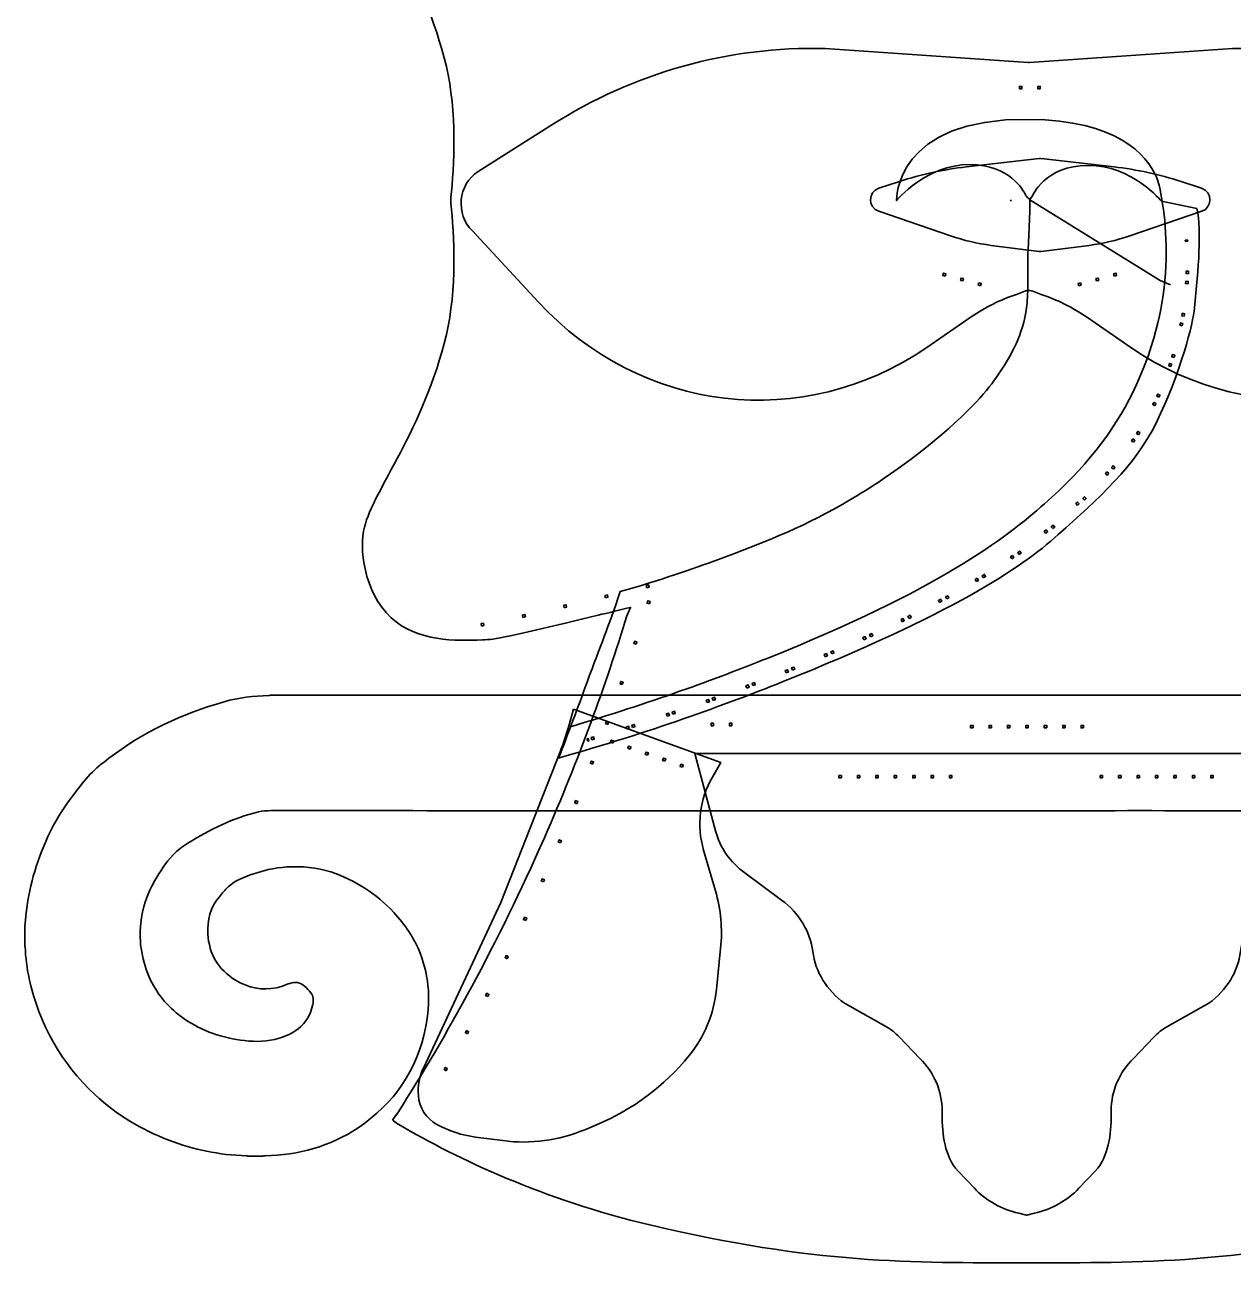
# Model space of a CAD drawing. Header units: millimetres. Extents: x -71 to 1018, y -417 to 55.
# Drawn here: x -70.5 to 195.6, y -417.3 to -144.4 of the extents above; entities that cross this region are included whole.
import ezdxf

# ---------------------------------------------------------------- set-up
doc = ezdxf.new("R2010")
doc.units = ezdxf.units.MM
doc.header["$MEASUREMENT"] = 0
for name, color, linetype, lineweight in [('下擺', 7, 'Continuous', 0), ('前襟', 7, 'Continuous', 0), ('基本型', 7, 'Continuous', 0), ('縫線連接點', 7, 'Continuous', 0), ('腰帶', 7, 'Continuous', 0), ('領片', 7, 'Continuous', 0)]:
    doc.layers.add(name, color=color, linetype=linetype, lineweight=lineweight)

# ---------------------------------------------------------------- blocks, each defined once
blk = doc.blocks.new('Block_2')
at = {"layer": '前襟', "color": 18, "lineweight": 35, "true_color": 0x000000}
blk.add_lwpolyline([(53.44, -302.14), (53.29, -301.63), (53.55, -301.56), (53.69, -302.06)], close=True, dxfattribs=at)
blk = doc.blocks.new('Block_3')
at = {"layer": '前襟', "color": 18, "lineweight": 35, "true_color": 0x000000}
for points in [[(185.62, -201.42), (185.62, -201.42), (185.09, -201.39), (185.09, -201.39), (185.09, -201.39), (185.12, -200.86), (185.12, -200.86), (185.12, -200.86), (185.65, -200.89), (185.65, -200.89), (185.65, -200.89), (185.62, -201.42), (185.62, -201.42)], [(184.34, -210.66), (184.34, -210.66), (183.82, -210.55), (183.82, -210.55), (183.86, -210.37), (183.9, -210.2), (183.93, -210.03), (183.93, -210.03), (184.45, -210.14), (184.45, -210.14), (184.41, -210.31), (184.38, -210.48), (184.34, -210.66)], [(181.85, -219.64), (181.85, -219.64), (181.35, -219.47), (181.35, -219.47), (181.4, -219.3), (181.46, -219.14), (181.51, -218.97), (181.51, -218.97), (182.02, -219.14), (182.02, -219.14), (181.96, -219.31), (181.9, -219.47), (181.85, -219.64)], [(178.31, -228.26), (178.31, -228.26), (177.83, -228.03), (177.83, -228.03), (177.91, -227.87), (177.99, -227.72), (178.06, -227.56), (178.06, -227.56), (178.54, -227.79), (178.54, -227.79), (178.46, -227.95), (178.39, -228.1), (178.31, -228.26)], [(173.62, -236.32), (173.62, -236.32), (173.18, -236.02), (173.18, -236.02), (173.28, -235.87), (173.38, -235.73), (173.48, -235.58), (173.48, -235.58), (173.91, -235.88), (173.91, -235.88), (173.82, -236.03), (173.72, -236.17), (173.62, -236.32)], [(167.8, -243.6), (167.8, -243.6), (167.41, -243.25), (167.41, -243.25), (167.53, -243.12), (167.64, -242.99), (167.76, -242.86), (167.76, -242.86), (168.16, -243.21), (168.16, -243.21), (168.04, -243.34), (167.92, -243.47), (167.8, -243.6)], [(161.25, -250.22), (161.25, -250.22), (160.89, -249.83), (160.89, -249.83), (160.89, -249.83), (161.28, -249.47), (161.28, -249.47), (161.28, -249.47), (161.64, -249.86), (161.64, -249.86), (161.64, -249.86), (161.25, -250.22), (161.25, -250.22)], [(154.27, -256.37), (154.27, -256.37), (153.94, -255.96), (153.94, -255.96), (153.94, -255.96), (154.34, -255.63), (154.34, -255.63), (154.34, -255.63), (154.68, -256.04), (154.68, -256.04), (154.68, -256.04), (154.27, -256.37), (154.27, -256.37)], [(146.83, -261.96), (146.83, -261.96), (146.53, -261.52), (146.53, -261.52), (146.53, -261.52), (146.96, -261.22), (146.96, -261.22), (146.96, -261.22), (147.26, -261.66), (147.26, -261.66), (147.26, -261.66), (146.83, -261.96), (146.83, -261.96)], [(139.01, -267), (139.01, -267), (138.73, -266.54), (138.73, -266.54), (138.73, -266.54), (139.18, -266.27), (139.18, -266.27), (139.18, -266.27), (139.46, -266.72), (139.46, -266.72), (139.46, -266.72), (139.01, -267), (139.01, -267)], [(130.92, -271.59), (130.92, -271.59), (130.67, -271.13), (130.67, -271.13), (130.67, -271.13), (131.13, -270.88), (131.13, -270.88), (131.13, -270.88), (131.39, -271.34), (131.39, -271.34), (131.39, -271.34), (130.92, -271.59), (130.92, -271.59)], [(122.65, -275.84), (122.65, -275.84), (122.42, -275.37), (122.42, -275.37), (122.42, -275.37), (122.89, -275.13), (122.89, -275.13), (122.89, -275.13), (123.12, -275.61), (123.12, -275.61), (123.12, -275.61), (122.65, -275.84), (122.65, -275.84)], [(114.24, -279.81), (114.24, -279.81), (114.02, -279.33), (114.02, -279.33), (114.02, -279.33), (114.5, -279.11), (114.5, -279.11), (114.5, -279.11), (114.72, -279.59), (114.72, -279.59), (114.72, -279.59), (114.24, -279.81), (114.24, -279.81)], [(105.73, -283.54), (105.73, -283.54), (105.52, -283.06), (105.52, -283.06), (105.52, -283.06), (106.01, -282.85), (106.01, -282.85), (106.01, -282.85), (106.21, -283.34), (106.21, -283.34), (106.21, -283.34), (105.73, -283.54), (105.73, -283.54)], [(97.13, -287.09), (97.13, -287.09), (96.94, -286.59), (96.94, -286.59), (96.94, -286.59), (97.43, -286.4), (97.43, -286.4), (97.43, -286.4), (97.62, -286.89), (97.62, -286.89), (97.62, -286.89), (97.13, -287.09), (97.13, -287.09)], [(88.46, -290.44), (88.46, -290.44), (88.28, -289.95), (88.28, -289.95), (88.28, -289.95), (88.77, -289.76), (88.77, -289.76), (88.77, -289.76), (88.96, -290.26), (88.96, -290.26), (88.96, -290.26), (88.46, -290.44), (88.46, -290.44)], [(79.73, -293.62), (79.73, -293.62), (79.55, -293.13), (79.55, -293.13), (79.55, -293.13), (80.05, -292.95), (80.05, -292.95), (80.05, -292.95), (80.22, -293.45), (80.22, -293.45), (80.22, -293.45), (79.73, -293.62), (79.73, -293.62)], [(70.93, -296.64), (70.93, -296.64), (70.76, -296.14), (70.76, -296.14), (70.76, -296.14), (71.26, -295.97), (71.26, -295.97), (71.26, -295.97), (71.43, -296.48), (71.43, -296.48), (71.43, -296.48), (70.93, -296.64), (70.93, -296.64)], [(62.09, -299.5), (62.09, -299.5), (61.93, -299), (61.93, -299), (61.93, -299), (62.43, -298.84), (62.43, -298.84), (62.43, -298.84), (62.59, -299.35), (62.59, -299.35), (62.59, -299.35), (62.09, -299.5), (62.09, -299.5)]]:
    blk.add_open_spline(points, degree=3, knots=[0, 0, 0, 0, 1, 1, 1, 2, 2, 2, 3, 3, 3, 4, 4, 4, 4], dxfattribs=at)
blk = doc.blocks.new('Block_4')
at = {"layer": '前襟', "color": 18, "lineweight": 35, "true_color": 0x000000}
blk.add_lwpolyline([(185.02, -192.1), (185, -191.84), (185.52, -191.8), (185.54, -192.06)], close=True, dxfattribs=at)
blk = doc.blocks.new('Block_1')
at = {"layer": '前襟'}
for name in ['Block_4', 'Block_3', 'Block_2']:
    blk.add_blockref(name, (0, 0), dxfattribs=at)
blk = doc.blocks.new('Block_0')
at = {"layer": '前襟', "color": 18, "lineweight": 35, "true_color": 0x000000}
for points, knots in [([(187.58, -184.86), (187.58, -184.86), (179.77, -183.26), (179.77, -183.26), (179.77, -183.26), (173.31, -175.31), (163.61, -175.35), (154.03, -175.39), (151.37, -182.08), (151.37, -182.08), (151.37, -182.08), (150.77, -182.87), (150.77, -182.87), (150.94, -185.24), (150.37, -192.74), (150.37, -194.85), (150.36, -202.31), (150.38, -205.07), (149.91, -207.72), (148.84, -213.75), (146.12, -217.94), (143.88, -221.33), (142.46, -223.48), (139.05, -228.29), (129.69, -236.02), (120.57, -243.54), (112.61, -248.22), (109.59, -249.94), (99.68, -255.59), (91.75, -258.55), (82.26, -262.1), (76.57, -264.22), (69.26, -266.74), (60.58, -269.21), (57.83, -277.46), (56.41, -280.63), (53.3, -289.16), (51.24, -294.82), (49.15, -300.39), (47.04, -305.85), (67.13, -300.17), (83.69, -294.12), (96.09, -289.17), (133.79, -274.08), (148.55, -264.23), (157.05, -256.65), (165.86, -248.78), (174.06, -241.34), (178.58, -232.08), (184.05, -220.84), (186.73, -210.12), (187.05, -206.74), (187.88, -197.95), (188.64, -189.82), (187.58, -184.86)], [0, 0, 0, 0, 1, 1, 1, 2, 2, 2, 3, 3, 3, 4, 4, 4, 5, 5, 5, 6, 6, 6, 7, 7, 7, 8, 8, 8, 9, 9, 9, 10, 10, 10, 11, 11, 11, 12, 12, 12, 13, 13, 13, 14, 14, 14, 15, 15, 15, 16, 16, 16, 17, 17, 17, 18, 18, 18, 18]), ([(185.71, -199.2), (185.71, -199.2), (185.18, -199.18), (185.18, -199.18), (185.18, -199.18), (185.19, -198.65), (185.19, -198.65), (185.19, -198.65), (185.72, -198.67), (185.72, -198.67), (185.72, -198.67), (185.71, -199.2), (185.71, -199.2)], [0, 0, 0, 0, 1, 1, 1, 2, 2, 2, 3, 3, 3, 4, 4, 4, 4]), ([(184.76, -208.53), (184.76, -208.53), (184.24, -208.44), (184.24, -208.44), (184.27, -208.26), (184.3, -208.09), (184.33, -207.92), (184.33, -207.92), (184.85, -208), (184.85, -208), (184.82, -208.18), (184.79, -208.35), (184.76, -208.53)], [0, 0, 0, 0, 1, 1, 1, 2, 2, 2, 3, 3, 3, 4, 4, 4, 4]), ([(182.55, -217.64), (182.55, -217.64), (182.04, -217.49), (182.04, -217.49), (182.04, -217.49), (182.2, -216.98), (182.2, -216.98), (182.2, -216.98), (182.71, -217.14), (182.71, -217.14), (182.71, -217.14), (182.55, -217.64), (182.55, -217.64)], [0, 0, 0, 0, 1, 1, 1, 2, 2, 2, 3, 3, 3, 4, 4, 4, 4]), ([(179.2, -226.4), (179.2, -226.4), (178.72, -226.18), (178.72, -226.18), (178.79, -226.02), (178.86, -225.86), (178.93, -225.7), (178.93, -225.7), (179.42, -225.92), (179.42, -225.92), (179.35, -226.08), (179.27, -226.24), (179.2, -226.4)], [0, 0, 0, 0, 1, 1, 1, 2, 2, 2, 3, 3, 3, 4, 4, 4, 4]), ([(174.74, -234.65), (174.74, -234.65), (174.29, -234.36), (174.29, -234.36), (174.38, -234.21), (174.48, -234.07), (174.57, -233.92), (174.57, -233.92), (175.02, -234.2), (175.02, -234.2), (174.92, -234.35), (174.83, -234.5), (174.74, -234.65)], [0, 0, 0, 0, 1, 1, 1, 2, 2, 2, 3, 3, 3, 4, 4, 4, 4]), ([(169.2, -242.21), (169.2, -242.21), (168.79, -241.87), (168.79, -241.87), (168.9, -241.73), (169.01, -241.6), (169.13, -241.46), (169.13, -241.46), (169.53, -241.8), (169.53, -241.8), (169.42, -241.94), (169.31, -242.07), (169.2, -242.21)], [0, 0, 0, 0, 1, 1, 1, 2, 2, 2, 3, 3, 3, 4, 4, 4, 4]), ([(162.81, -249.06), (162.81, -249.06), (162.44, -248.68), (162.44, -248.68), (162.44, -248.68), (162.82, -248.32), (162.82, -248.32), (162.82, -248.32), (163.19, -248.69), (163.19, -248.69), (163.19, -248.69), (162.81, -249.06), (162.81, -249.06)], [0, 0, 0, 0, 1, 1, 1, 2, 2, 2, 3, 3, 3, 4, 4, 4, 4]), ([(155.85, -255.33), (155.85, -255.33), (155.51, -254.93), (155.51, -254.93), (155.51, -254.93), (155.92, -254.59), (155.92, -254.59), (155.92, -254.59), (156.26, -254.99), (156.26, -254.99), (156.26, -254.99), (155.85, -255.33), (155.85, -255.33)], [0, 0, 0, 0, 1, 1, 1, 2, 2, 2, 3, 3, 3, 4, 4, 4, 4]), ([(148.42, -261.03), (148.42, -261.03), (148.12, -260.59), (148.12, -260.59), (148.12, -260.59), (148.55, -260.29), (148.55, -260.29), (148.55, -260.29), (148.85, -260.72), (148.85, -260.72), (148.85, -260.72), (148.42, -261.03), (148.42, -261.03)], [0, 0, 0, 0, 1, 1, 1, 2, 2, 2, 3, 3, 3, 4, 4, 4, 4]), ([(140.59, -266.16), (140.59, -266.16), (140.31, -265.7), (140.31, -265.7), (140.31, -265.7), (140.76, -265.43), (140.76, -265.43), (140.76, -265.43), (141.04, -265.88), (141.04, -265.88), (141.04, -265.88), (140.59, -266.16), (140.59, -266.16)], [0, 0, 0, 0, 1, 1, 1, 2, 2, 2, 3, 3, 3, 4, 4, 4, 4]), ([(132.48, -270.82), (132.48, -270.82), (132.23, -270.36), (132.23, -270.36), (132.23, -270.36), (132.69, -270.11), (132.69, -270.11), (132.69, -270.11), (132.95, -270.57), (132.95, -270.57), (132.95, -270.57), (132.48, -270.82), (132.48, -270.82)], [0, 0, 0, 0, 1, 1, 1, 2, 2, 2, 3, 3, 3, 4, 4, 4, 4]), ([(124.18, -275.13), (124.18, -275.13), (123.94, -274.66), (123.94, -274.66), (123.94, -274.66), (124.41, -274.42), (124.41, -274.42), (124.41, -274.42), (124.65, -274.89), (124.65, -274.89), (124.65, -274.89), (124.18, -275.13), (124.18, -275.13)], [0, 0, 0, 0, 1, 1, 1, 2, 2, 2, 3, 3, 3, 4, 4, 4, 4]), ([(115.73, -279.15), (115.73, -279.15), (115.51, -278.66), (115.51, -278.66), (115.51, -278.66), (115.99, -278.44), (115.99, -278.44), (115.99, -278.44), (116.21, -278.92), (116.21, -278.92), (116.21, -278.92), (115.73, -279.15), (115.73, -279.15)], [0, 0, 0, 0, 1, 1, 1, 2, 2, 2, 3, 3, 3, 4, 4, 4, 4]), ([(107.17, -282.92), (107.17, -282.92), (106.97, -282.44), (106.97, -282.44), (106.97, -282.44), (107.45, -282.23), (107.45, -282.23), (107.45, -282.23), (107.66, -282.71), (107.66, -282.71), (107.66, -282.71), (107.17, -282.92), (107.17, -282.92)], [0, 0, 0, 0, 1, 1, 1, 2, 2, 2, 3, 3, 3, 4, 4, 4, 4]), ([(98.53, -286.5), (98.53, -286.5), (98.34, -286.01), (98.34, -286.01), (98.34, -286.01), (98.83, -285.81), (98.83, -285.81), (98.83, -285.81), (99.02, -286.3), (99.02, -286.3), (99.02, -286.3), (98.53, -286.5), (98.53, -286.5)], [0, 0, 0, 0, 1, 1, 1, 2, 2, 2, 3, 3, 3, 4, 4, 4, 4]), ([(89.82, -289.91), (89.82, -289.91), (89.63, -289.41), (89.63, -289.41), (89.63, -289.41), (90.13, -289.23), (90.13, -289.23), (90.13, -289.23), (90.32, -289.72), (90.32, -289.72), (90.32, -289.72), (89.82, -289.91), (89.82, -289.91)], [0, 0, 0, 0, 1, 1, 1, 2, 2, 2, 3, 3, 3, 4, 4, 4, 4]), ([(81.05, -293.15), (81.05, -293.15), (80.87, -292.65), (80.87, -292.65), (80.87, -292.65), (81.37, -292.47), (81.37, -292.47), (81.37, -292.47), (81.55, -292.97), (81.55, -292.97), (81.55, -292.97), (81.05, -293.15), (81.05, -293.15)], [0, 0, 0, 0, 1, 1, 1, 2, 2, 2, 3, 3, 3, 4, 4, 4, 4]), ([(72.21, -296.22), (72.21, -296.22), (72.04, -295.72), (72.04, -295.72), (72.04, -295.72), (72.55, -295.55), (72.55, -295.55), (72.55, -295.55), (72.71, -296.05), (72.71, -296.05), (72.71, -296.05), (72.21, -296.22), (72.21, -296.22)], [0, 0, 0, 0, 1, 1, 1, 2, 2, 2, 3, 3, 3, 4, 4, 4, 4]), ([(63.32, -299.13), (63.32, -299.13), (63.16, -298.62), (63.16, -298.62), (63.16, -298.62), (63.67, -298.46), (63.67, -298.46), (63.67, -298.46), (63.83, -298.97), (63.83, -298.97), (63.83, -298.97), (63.32, -299.13), (63.32, -299.13)], [0, 0, 0, 0, 1, 1, 1, 2, 2, 2, 3, 3, 3, 4, 4, 4, 4]), ([(54.38, -301.87), (54.38, -301.87), (54.23, -301.36), (54.23, -301.36), (54.23, -301.36), (54.74, -301.21), (54.74, -301.21), (54.74, -301.21), (54.89, -301.72), (54.89, -301.72), (54.89, -301.72), (54.38, -301.87), (54.38, -301.87)], [0, 0, 0, 0, 1, 1, 1, 2, 2, 2, 3, 3, 3, 4, 4, 4, 4])]:
    blk.add_open_spline(points, degree=3, knots=knots, dxfattribs=at)
at = {"layer": '前襟'}
blk.add_blockref('Block_1', (0, 0), dxfattribs=at)
blk = doc.blocks.new('Block_5')
at = {"layer": '下擺', "color": 18, "lineweight": 35, "true_color": 0x000000}
for points, knots in [([(50.29, -295.1), (50.29, -295.1), (82.74, -306.83), (82.74, -306.83), (82.74, -306.83), (80.88, -310.04), (80.88, -310.04), (78.07, -314.9), (77.37, -320.71), (78.95, -326.11), (78.95, -326.11), (81.56, -335.06), (81.56, -335.06), (82.76, -339.19), (83.15, -343.51), (82.71, -347.79), (82.71, -347.79), (81.78, -356.84), (81.78, -356.84), (81.23, -362.17), (79.13, -367.22), (75.75, -371.38), (75.75, -371.38), (75.75, -371.38), (75.75, -371.38), (70.32, -378.06), (63.32, -383.3), (55.37, -386.62), (55.37, -386.62), (52.79, -387.69), (52.79, -387.69), (47.1, -390.07), (40.88, -390.9), (34.77, -390.1), (34.77, -390.1), (28.76, -389.31), (28.76, -389.31), (25.78, -388.92), (22.89, -387.98), (20.25, -386.53), (20.25, -386.53), (20.25, -386.53), (20.25, -386.53), (17.89, -385.24), (16.35, -382.85), (16.15, -380.17), (16.15, -380.17), (16.15, -380.17), (16.15, -380.17), (15.99, -378.08), (16.38, -375.99), (17.26, -374.1), (17.26, -374.1), (34.3, -337.63), (34.3, -337.63), (34.3, -337.63), (47.36, -304.47), (47.36, -304.47), (48.06, -302.68), (48.67, -300.87), (49.19, -299.03), (49.19, -299.03), (50.29, -295.1), (50.29, -295.1)], [0, 0, 0, 0, 1, 1, 1, 2, 2, 2, 3, 3, 3, 4, 4, 4, 5, 5, 5, 6, 6, 6, 7, 7, 7, 8, 8, 8, 9, 9, 9, 10, 10, 10, 11, 11, 11, 12, 12, 12, 13, 13, 13, 14, 14, 14, 15, 15, 15, 16, 16, 16, 17, 17, 17, 18, 18, 18, 19, 19, 19, 20, 20, 20, 21, 21, 21, 21]), ([(249.86, -295.1), (249.86, -295.1), (217.42, -306.83), (217.42, -306.83), (217.42, -306.83), (219.27, -310.04), (219.27, -310.04), (222.08, -314.9), (222.78, -320.71), (221.21, -326.11), (221.21, -326.11), (218.6, -335.06), (218.6, -335.06), (217.39, -339.19), (217, -343.51), (217.44, -347.79), (217.44, -347.79), (218.38, -356.84), (218.38, -356.84), (218.93, -362.17), (221.02, -367.22), (224.4, -371.38), (224.4, -371.38), (224.4, -371.38), (224.4, -371.38), (229.83, -378.06), (236.84, -383.3), (244.79, -386.62), (244.79, -386.62), (247.36, -387.69), (247.36, -387.69), (253.05, -390.07), (259.27, -390.9), (265.39, -390.1), (265.39, -390.1), (271.39, -389.31), (271.39, -389.31), (274.38, -388.92), (277.27, -387.98), (279.91, -386.53), (279.91, -386.53), (279.91, -386.53), (279.91, -386.53), (282.27, -385.24), (283.81, -382.85), (284.01, -380.17), (284.01, -380.17), (284.01, -380.17), (284.01, -380.17), (284.16, -378.08), (283.78, -375.99), (282.89, -374.1), (282.89, -374.1), (265.85, -337.63), (265.85, -337.63), (265.85, -337.63), (252.79, -304.47), (252.79, -304.47), (252.09, -302.68), (251.48, -300.87), (250.96, -299.03), (250.96, -299.03), (249.86, -295.1), (249.86, -295.1)], [0, 0, 0, 0, 1, 1, 1, 2, 2, 2, 3, 3, 3, 4, 4, 4, 5, 5, 5, 6, 6, 6, 7, 7, 7, 8, 8, 8, 9, 9, 9, 10, 10, 10, 11, 11, 11, 12, 12, 12, 13, 13, 13, 14, 14, 14, 15, 15, 15, 16, 16, 16, 17, 17, 17, 18, 18, 18, 19, 19, 19, 20, 20, 20, 21, 21, 21, 21]), ([(150.13, -406.49), (150.13, -406.49), (151.79, -406.1), (151.79, -406.1), (155.61, -405.21), (159.03, -403.29), (161.59, -400.59), (161.59, -400.59), (165.19, -396.79), (165.19, -396.79), (168.14, -393.68), (168.69, -388.53), (168.69, -384.44), (168.69, -384.44), (168.69, -383.47), (168.69, -383.47), (168.69, -379.23), (170.43, -375.14), (173.59, -371.98), (173.59, -371.98), (178.09, -367.29), (178.09, -367.29), (178.53, -366.84), (179, -366.42), (179.49, -366.02), (179.95, -365.65), (180.44, -365.32), (180.96, -365.03), (180.96, -365.03), (190.2, -359.85), (190.2, -359.85), (194.09, -357.01), (196.59, -352.92), (197.16, -348.45), (197.16, -348.45), (197.16, -348.45), (197.16, -348.45), (197.73, -344.01), (200.2, -339.95), (204.04, -337.12), (204.04, -337.12), (212.11, -331.16), (212.11, -331.16), (215.34, -328.78), (217.61, -325.52), (218.59, -321.87), (218.59, -321.87), (223.14, -304.83), (223.14, -304.83), (223.14, -304.83), (150.13, -304.83), (150.13, -304.83), (150.13, -304.83), (150.03, -304.83), (150.03, -304.83), (150.03, -304.83), (77.02, -304.83), (77.02, -304.83), (77.02, -304.83), (81.57, -321.87), (81.57, -321.87), (82.54, -325.52), (84.81, -328.78), (88.04, -331.16), (88.04, -331.16), (96.11, -337.12), (96.11, -337.12), (99.96, -339.95), (102.42, -344.01), (102.99, -348.45), (102.99, -348.45), (102.99, -348.45), (102.99, -348.45), (103.56, -352.92), (106.06, -357.01), (109.96, -359.85), (109.96, -359.85), (119.19, -365.03), (119.19, -365.03), (119.71, -365.32), (120.21, -365.65), (120.66, -366.02), (121.16, -366.42), (121.62, -366.84), (122.07, -367.29), (122.07, -367.29), (126.56, -371.98), (126.56, -371.98), (129.72, -375.14), (131.47, -379.23), (131.47, -383.47), (131.47, -383.47), (131.47, -384.44), (131.47, -384.44), (131.47, -388.53), (132.02, -393.68), (134.97, -396.79), (134.97, -396.79), (138.57, -400.59), (138.57, -400.59), (141.13, -403.29), (144.55, -405.21), (148.37, -406.1), (148.37, -406.1), (150.03, -406.49), (150.03, -406.49), (150.03, -406.49), (150.13, -406.49), (150.13, -406.49)], [0, 0, 0, 0, 1, 1, 1, 2, 2, 2, 3, 3, 3, 4, 4, 4, 5, 5, 5, 6, 6, 6, 7, 7, 7, 8, 8, 8, 9, 9, 9, 10, 10, 10, 11, 11, 11, 12, 12, 12, 13, 13, 13, 14, 14, 14, 15, 15, 15, 16, 16, 16, 17, 17, 17, 18, 18, 18, 19, 19, 19, 20, 20, 20, 21, 21, 21, 22, 22, 22, 23, 23, 23, 24, 24, 24, 25, 25, 25, 26, 26, 26, 27, 27, 27, 28, 28, 28, 29, 29, 29, 30, 30, 30, 31, 31, 31, 32, 32, 32, 33, 33, 33, 34, 34, 34, 35, 35, 35, 36, 36, 36, 36])]:
    blk.add_open_spline(points, degree=3, knots=knots, dxfattribs=at)

msp = doc.modelspace()

# ---------------------------------------------------------------- linework, layer by layer
at = {"layer": '基本型', "color": 18, "lineweight": 35, "true_color": 0x000000}
for points in [[(146.72, -183.09), (146.72, -183.09), (146.6, -183.09), (146.48, -183.09), (146.48, -183.09)], [(146.72, -183.09), (146.72, -183.09), (146.6, -183.09), (146.48, -183.09), (146.48, -183.09)], [(180.41, -200.73)]]:
    msp.add_lwpolyline(points, dxfattribs=at)
for points, knots in [([(276.86, -183.75), (276.05, -190.31), (275.52, -202.89), (277.84, -212.6), (282.84, -233.6), (293.82, -246.77), (295.9, -255.03), (297.02, -259.49), (296.15, -269.19), (289.97, -274.94), (284.19, -280.31), (275.73, -280.03), (269.91, -279.84), (266.94, -279.74), (265.06, -279.36), (244.41, -274.4), (242.3, -273.89), (239.36, -273.18), (237.29, -272.68), (237.29, -272.68), (238.07, -274.53), (238.07, -274.53), (242.71, -289.6), (248.64, -306.06), (256.27, -323.43), (266.55, -346.84), (277.78, -367.03), (288.52, -383.97), (288.52, -383.97), (289.68, -385.51), (289.68, -385.51), (289.68, -385.51), (289.47, -385.71), (289.47, -385.71), (289.12, -386.04), (288.74, -386.32), (288.32, -386.57), (275.11, -394.24), (256.5, -403.09), (233.04, -408.65), (196.61, -417.3), (175.57, -416.98), (150.18, -416.98), (150.18, -416.98), (149.98, -416.98), (149.98, -416.98), (124.59, -416.98), (103.55, -417.3), (67.11, -408.65), (43.65, -403.09), (25.04, -394.24), (11.83, -386.57), (11.42, -386.32), (11.03, -386.04), (10.69, -385.71), (10.69, -385.71), (10.48, -385.51), (10.48, -385.51), (10.48, -385.51), (11.63, -383.97), (11.63, -383.97), (22.37, -367.03), (33.6, -346.84), (43.89, -323.43), (51.51, -306.06), (57.44, -289.6), (62.08, -274.53), (62.08, -274.53), (62.87, -272.68), (62.87, -272.68), (60.79, -273.18), (57.85, -273.89), (55.74, -274.4), (35.09, -279.36), (33.22, -279.74), (30.24, -279.84), (24.42, -280.03), (15.97, -280.31), (10.18, -274.94), (4, -269.19), (3.13, -259.49), (4.26, -255.03), (6.33, -246.77), (17.32, -233.6), (22.32, -212.6), (24.63, -202.89), (24.1, -190.31), (23.3, -183.75), (23.3, -183.75), (23.3, -182.43), (23.3, -182.43), (24.1, -175.87), (24.63, -163.3), (22.32, -153.59), (17.32, -132.58), (6.33, -119.41), (4.26, -111.16), (3.13, -106.69), (4, -96.99), (10.18, -91.25), (15.97, -85.88), (24.42, -86.16), (30.24, -86.35), (33.22, -86.45), (35.09, -86.82), (55.74, -91.79), (57.85, -92.29), (60.79, -93), (62.87, -93.5), (62.87, -93.5), (62.08, -91.65), (62.08, -91.65), (57.44, -76.58), (51.51, -60.12), (43.89, -42.76), (33.6, -19.34), (22.37, 0.85), (11.63, 17.79), (11.63, 17.79), (10.48, 19.33), (10.48, 19.33), (10.48, 19.33), (10.69, 19.52), (10.69, 19.52), (11.03, 19.85), (11.42, 20.14), (11.83, 20.38), (25.04, 28.05), (43.65, 36.9), (67.11, 42.47), (103.55, 51.12), (124.59, 50.8), (149.98, 50.8), (149.98, 50.8), (150.18, 50.8), (150.18, 50.8), (175.57, 50.8), (196.61, 51.12), (233.04, 42.47), (256.5, 36.9), (275.11, 28.05), (288.32, 20.38), (288.74, 20.14), (289.12, 19.85), (289.47, 19.52), (289.47, 19.52), (289.68, 19.33), (289.68, 19.33), (289.68, 19.33), (288.52, 17.79), (288.52, 17.79), (277.78, 0.85), (266.55, -19.34), (256.27, -42.76), (248.64, -60.12), (242.71, -76.58), (238.07, -91.65), (238.07, -91.65), (237.29, -93.5), (237.29, -93.5), (239.36, -93), (242.3, -92.29), (244.41, -91.79), (265.06, -86.82), (266.94, -86.45), (269.91, -86.35), (275.73, -86.16), (284.19, -85.88), (289.97, -91.25), (296.15, -96.99), (297.02, -106.69), (295.9, -111.16), (293.82, -119.41), (282.84, -132.58), (277.84, -153.59), (275.52, -163.3), (276.05, -175.87), (276.86, -182.43), (276.86, -182.43), (276.86, -183.75), (276.86, -183.75)], [0, 0, 0, 0, 1, 1, 1, 2, 2, 2, 3, 3, 3, 4, 4, 4, 5, 5, 5, 6, 6, 6, 7, 7, 7, 8, 8, 8, 9, 9, 9, 10, 10, 10, 11, 11, 11, 12, 12, 12, 13, 13, 13, 14, 14, 14, 15, 15, 15, 16, 16, 16, 17, 17, 17, 18, 18, 18, 19, 19, 19, 20, 20, 20, 21, 21, 21, 22, 22, 22, 23, 23, 23, 24, 24, 24, 25, 25, 25, 26, 26, 26, 27, 27, 27, 28, 28, 28, 29, 29, 29, 30, 30, 30, 31, 31, 31, 32, 32, 32, 33, 33, 33, 34, 34, 34, 35, 35, 35, 36, 36, 36, 37, 37, 37, 38, 38, 38, 39, 39, 39, 40, 40, 40, 41, 41, 41, 42, 42, 42, 43, 43, 43, 44, 44, 44, 45, 45, 45, 46, 46, 46, 47, 47, 47, 48, 48, 48, 49, 49, 49, 50, 50, 50, 51, 51, 51, 52, 52, 52, 53, 53, 53, 54, 54, 54, 55, 55, 55, 56, 56, 56, 57, 57, 57, 58, 58, 58, 59, 59, 59, 60, 60, 60, 60]), ([(49.65, -298.94), (67.16, -293.75), (81.76, -288.39), (92.94, -283.91), (130.65, -268.81), (145.52, -257.43), (154.02, -249.84), (162.84, -241.98), (169.02, -234.45), (173.53, -225.19), (179.01, -213.96), (180.18, -204.17), (180.5, -200.78), (181.33, -192), (180.32, -184.68), (179.25, -179.72), (179.25, -179.72), (178.73, -178.07), (178.73, -178.07), (176.49, -172.86), (169.92, -165.45), (150.66, -165.21), (120.9, -164.84), (121.44, -183.09), (121.44, -183.09), (121.44, -183.09), (127.91, -175.14), (137.6, -175.18), (146.43, -175.22), (149.37, -180.89), (149.79, -181.79), (149.83, -181.88), (149.88, -181.96), (149.94, -182.03), (149.94, -182.03), (149.94, -182.03), (149.94, -182.03), (150.34, -182.55), (150.83, -182.98), (151.38, -183.32), (151.38, -183.32), (179.49, -200.67), (179.49, -200.67), (179.49, -200.67), (181.73, -201.65), (181.73, -201.65)], [0, 0, 0, 0, 1, 1, 1, 2, 2, 2, 3, 3, 3, 4, 4, 4, 5, 5, 5, 6, 6, 6, 7, 7, 7, 8, 8, 8, 9, 9, 9, 10, 10, 10, 11, 11, 11, 12, 12, 12, 13, 13, 13, 14, 14, 14, 15, 15, 15, 15])]:
    msp.add_open_spline(points, degree=3, knots=knots, dxfattribs=at)
at = {"layer": '縫線連接點', "color": 18, "lineweight": 35, "true_color": 0x000000}
for points in [[(149.03, -158.49), (149.03, -158.49), (148.5, -158.49), (148.5, -158.49), (148.5, -158.49), (148.5, -157.96), (148.5, -157.96), (148.5, -157.96), (149.03, -157.96), (149.03, -157.96), (149.03, -157.96), (149.03, -158.49), (149.03, -158.49)], [(153.09, -158.49), (153.09, -158.49), (152.56, -158.49), (152.56, -158.49), (152.56, -158.49), (152.56, -157.96), (152.56, -157.96), (152.56, -157.96), (153.09, -157.96), (153.09, -157.96), (153.09, -157.96), (153.09, -158.49), (153.09, -158.49)], [(132.12, -199.71), (132.12, -199.71), (131.61, -199.57), (131.61, -199.57), (131.61, -199.57), (131.76, -199.06), (131.76, -199.06), (131.76, -199.06), (132.27, -199.2), (132.27, -199.2), (132.27, -199.2), (132.12, -199.71), (132.12, -199.71)], [(169.37, -199.71), (169.37, -199.71), (169.23, -199.2), (169.23, -199.2), (169.23, -199.2), (169.74, -199.06), (169.74, -199.06), (169.74, -199.06), (169.88, -199.57), (169.88, -199.57), (169.88, -199.57), (169.37, -199.71), (169.37, -199.71)], [(136.03, -200.8), (136.03, -200.8), (135.52, -200.66), (135.52, -200.66), (135.52, -200.66), (135.66, -200.15), (135.66, -200.15), (135.66, -200.15), (136.17, -200.29), (136.17, -200.29), (136.17, -200.29), (136.03, -200.8), (136.03, -200.8)], [(139.94, -201.89), (139.94, -201.89), (139.43, -201.75), (139.43, -201.75), (139.43, -201.75), (139.57, -201.24), (139.57, -201.24), (139.57, -201.24), (140.08, -201.38), (140.08, -201.38), (140.08, -201.38), (139.94, -201.89), (139.94, -201.89)], [(161.55, -201.89), (161.55, -201.89), (161.41, -201.38), (161.41, -201.38), (161.41, -201.38), (161.92, -201.24), (161.92, -201.24), (161.92, -201.24), (162.06, -201.75), (162.06, -201.75), (162.06, -201.75), (161.55, -201.89), (161.55, -201.89)], [(165.46, -200.8), (165.46, -200.8), (165.32, -200.29), (165.32, -200.29), (165.32, -200.29), (165.83, -200.15), (165.83, -200.15), (165.83, -200.15), (165.97, -200.66), (165.97, -200.66), (165.97, -200.66), (165.46, -200.8), (165.46, -200.8)], [(57.37, -270.56), (57.37, -270.56), (57.24, -270.04), (57.24, -270.04), (57.24, -270.04), (57.76, -269.92), (57.76, -269.92), (57.76, -269.92), (57.88, -270.43), (57.88, -270.43), (57.88, -270.43), (57.37, -270.56), (57.37, -270.56)], [(66.46, -268.37), (66.46, -268.37), (66.34, -267.85), (66.34, -267.85), (66.34, -267.85), (66.85, -267.73), (66.85, -267.73), (66.85, -267.73), (66.98, -268.25), (66.98, -268.25), (66.98, -268.25), (66.46, -268.37), (66.46, -268.37)], [(48.28, -272.74), (48.28, -272.74), (48.16, -272.22), (48.16, -272.22), (48.16, -272.22), (48.67, -272.1), (48.67, -272.1), (48.67, -272.1), (48.8, -272.61), (48.8, -272.61), (48.8, -272.61), (48.28, -272.74), (48.28, -272.74)], [(67.01, -271.87), (67.01, -271.87), (66.5, -271.72), (66.5, -271.72), (66.5, -271.72), (66.66, -271.21), (66.66, -271.21), (66.66, -271.21), (67.17, -271.36), (67.17, -271.36), (67.17, -271.36), (67.01, -271.87), (67.01, -271.87)], [(39.19, -274.87), (39.19, -274.87), (39.07, -274.36), (39.07, -274.36), (39.07, -274.36), (39.59, -274.24), (39.59, -274.24), (39.59, -274.24), (39.71, -274.75), (39.71, -274.75), (39.71, -274.75), (39.19, -274.87), (39.19, -274.87)], [(30.04, -276.78), (30.04, -276.78), (29.96, -276.25), (29.96, -276.25), (30.12, -276.23), (30.29, -276.2), (30.47, -276.17), (30.47, -276.17), (30.56, -276.69), (30.56, -276.69), (30.38, -276.72), (30.21, -276.75), (30.04, -276.78)], [(64.12, -280.79), (64.12, -280.79), (63.61, -280.63), (63.61, -280.63), (63.61, -280.63), (63.78, -280.13), (63.78, -280.13), (63.78, -280.13), (64.28, -280.3), (64.28, -280.3), (64.28, -280.3), (64.12, -280.79), (64.12, -280.79)], [(61.06, -289.65), (61.06, -289.65), (60.56, -289.48), (60.56, -289.48), (60.56, -289.48), (60.73, -288.98), (60.73, -288.98), (60.73, -288.98), (61.23, -289.15), (61.23, -289.15), (61.23, -289.15), (61.06, -289.65), (61.06, -289.65)], [(57.86, -298.45), (57.86, -298.45), (57.36, -298.27), (57.36, -298.27), (57.36, -298.27), (57.55, -297.77), (57.55, -297.77), (57.55, -297.77), (58.04, -297.96), (58.04, -297.96), (58.04, -297.96), (57.86, -298.45), (57.86, -298.45)], [(81.12, -298.72), (81.12, -298.72), (80.59, -298.72), (80.59, -298.72), (80.59, -298.72), (80.59, -298.19), (80.59, -298.19), (80.59, -298.19), (81.12, -298.19), (81.12, -298.19), (81.12, -298.19), (81.12, -298.72), (81.12, -298.72)], [(85.18, -298.72), (85.18, -298.72), (84.65, -298.72), (84.65, -298.72), (84.65, -298.72), (84.65, -298.19), (84.65, -298.19), (84.65, -298.19), (85.18, -298.19), (85.18, -298.19), (85.18, -298.19), (85.18, -298.72), (85.18, -298.72)], [(138.27, -299.2), (138.27, -299.2), (137.74, -299.2), (137.74, -299.2), (137.74, -299.2), (137.74, -298.68), (137.74, -298.68), (137.74, -298.68), (138.27, -298.68), (138.27, -298.68), (138.27, -298.68), (138.27, -299.2), (138.27, -299.2)], [(142.33, -299.2), (142.33, -299.2), (141.8, -299.2), (141.8, -299.2), (141.8, -299.2), (141.8, -298.68), (141.8, -298.68), (141.8, -298.68), (142.33, -298.68), (142.33, -298.68), (142.33, -298.68), (142.33, -299.2), (142.33, -299.2)], [(146.38, -299.2), (146.38, -299.2), (145.85, -299.2), (145.85, -299.2), (145.85, -299.2), (145.85, -298.68), (145.85, -298.68), (145.85, -298.68), (146.38, -298.68), (146.38, -298.68), (146.38, -298.68), (146.38, -299.2), (146.38, -299.2)], [(150.44, -299.2), (150.44, -299.2), (149.91, -299.2), (149.91, -299.2), (149.91, -299.2), (149.91, -298.68), (149.91, -298.68), (149.91, -298.68), (150.44, -298.68), (150.44, -298.68), (150.44, -298.68), (150.44, -299.2), (150.44, -299.2)], [(154.5, -299.2), (154.5, -299.2), (153.97, -299.2), (153.97, -299.2), (153.97, -299.2), (153.97, -298.68), (153.97, -298.68), (153.97, -298.68), (154.5, -298.68), (154.5, -298.68), (154.5, -298.68), (154.5, -299.2), (154.5, -299.2)], [(158.55, -299.2), (158.55, -299.2), (158.02, -299.2), (158.02, -299.2), (158.02, -299.2), (158.02, -298.68), (158.02, -298.68), (158.02, -298.68), (158.55, -298.68), (158.55, -298.68), (158.55, -298.68), (158.55, -299.2), (158.55, -299.2)], [(162.61, -299.2), (162.61, -299.2), (162.08, -299.2), (162.08, -299.2), (162.08, -299.2), (162.08, -298.68), (162.08, -298.68), (162.08, -298.68), (162.61, -298.68), (162.61, -298.68), (162.61, -298.68), (162.61, -299.2), (162.61, -299.2)], [(58.95, -302.55), (58.95, -302.55), (58.45, -302.38), (58.45, -302.38), (58.45, -302.38), (58.62, -301.88), (58.62, -301.88), (58.62, -301.88), (59.12, -302.05), (59.12, -302.05), (59.12, -302.05), (58.95, -302.55), (58.95, -302.55)], [(62.78, -303.88), (62.78, -303.88), (62.28, -303.71), (62.28, -303.71), (62.28, -303.71), (62.45, -303.21), (62.45, -303.21), (62.45, -303.21), (62.95, -303.38), (62.95, -303.38), (62.95, -303.38), (62.78, -303.88), (62.78, -303.88)], [(66.61, -305.21), (66.61, -305.21), (66.11, -305.04), (66.11, -305.04), (66.11, -305.04), (66.29, -304.54), (66.29, -304.54), (66.29, -304.54), (66.79, -304.71), (66.79, -304.71), (66.79, -304.71), (66.61, -305.21), (66.61, -305.21)], [(54.52, -307.2), (54.52, -307.2), (54.03, -307.01), (54.03, -307.01), (54.03, -307.01), (54.22, -306.52), (54.22, -306.52), (54.22, -306.52), (54.72, -306.71), (54.72, -306.71), (54.72, -306.71), (54.52, -307.2), (54.52, -307.2)], [(70.44, -306.54), (70.44, -306.54), (69.94, -306.37), (69.94, -306.37), (69.94, -306.37), (70.12, -305.87), (70.12, -305.87), (70.12, -305.87), (70.62, -306.04), (70.62, -306.04), (70.62, -306.04), (70.44, -306.54), (70.44, -306.54)], [(74.28, -307.87), (74.28, -307.87), (73.78, -307.7), (73.78, -307.7), (73.78, -307.7), (73.95, -307.2), (73.95, -307.2), (73.95, -307.2), (74.45, -307.37), (74.45, -307.37), (74.45, -307.37), (74.28, -307.87), (74.28, -307.87)], [(109.29, -310.24), (109.29, -310.24), (108.76, -310.24), (108.76, -310.24), (108.76, -310.24), (108.76, -309.71), (108.76, -309.71), (108.76, -309.71), (109.29, -309.71), (109.29, -309.71), (109.29, -309.71), (109.29, -310.24), (109.29, -310.24)], [(113.35, -310.24), (113.35, -310.24), (112.82, -310.24), (112.82, -310.24), (112.82, -310.24), (112.82, -309.71), (112.82, -309.71), (112.82, -309.71), (113.35, -309.71), (113.35, -309.71), (113.35, -309.71), (113.35, -310.24), (113.35, -310.24)], [(117.4, -310.24), (117.4, -310.24), (116.87, -310.24), (116.87, -310.24), (116.87, -310.24), (116.87, -309.71), (116.87, -309.71), (116.87, -309.71), (117.4, -309.71), (117.4, -309.71), (117.4, -309.71), (117.4, -310.24), (117.4, -310.24)], [(121.46, -310.24), (121.46, -310.24), (120.93, -310.24), (120.93, -310.24), (120.93, -310.24), (120.93, -309.71), (120.93, -309.71), (120.93, -309.71), (121.46, -309.71), (121.46, -309.71), (121.46, -309.71), (121.46, -310.24), (121.46, -310.24)], [(125.52, -310.24), (125.52, -310.24), (124.99, -310.24), (124.99, -310.24), (124.99, -310.24), (124.99, -309.71), (124.99, -309.71), (124.99, -309.71), (125.52, -309.71), (125.52, -309.71), (125.52, -309.71), (125.52, -310.24), (125.52, -310.24)], [(129.57, -310.24), (129.57, -310.24), (129.04, -310.24), (129.04, -310.24), (129.04, -310.24), (129.04, -309.71), (129.04, -309.71), (129.04, -309.71), (129.57, -309.71), (129.57, -309.71), (129.57, -309.71), (129.57, -310.24), (129.57, -310.24)], [(133.63, -310.24), (133.63, -310.24), (133.1, -310.24), (133.1, -310.24), (133.1, -310.24), (133.1, -309.71), (133.1, -309.71), (133.1, -309.71), (133.63, -309.71), (133.63, -309.71), (133.63, -309.71), (133.63, -310.24), (133.63, -310.24)], [(166.8, -310.24), (166.8, -310.24), (166.28, -310.24), (166.28, -310.24), (166.28, -310.24), (166.28, -309.71), (166.28, -309.71), (166.28, -309.71), (166.8, -309.71), (166.8, -309.71), (166.8, -309.71), (166.8, -310.24), (166.8, -310.24)], [(170.86, -310.24), (170.86, -310.24), (170.33, -310.24), (170.33, -310.24), (170.33, -310.24), (170.33, -309.71), (170.33, -309.71), (170.33, -309.71), (170.86, -309.71), (170.86, -309.71), (170.86, -309.71), (170.86, -310.24), (170.86, -310.24)], [(174.92, -310.24), (174.92, -310.24), (174.39, -310.24), (174.39, -310.24), (174.39, -310.24), (174.39, -309.71), (174.39, -309.71), (174.39, -309.71), (174.92, -309.71), (174.92, -309.71), (174.92, -309.71), (174.92, -310.24), (174.92, -310.24)], [(178.98, -310.24), (178.98, -310.24), (178.45, -310.24), (178.45, -310.24), (178.45, -310.24), (178.45, -309.71), (178.45, -309.71), (178.45, -309.71), (178.98, -309.71), (178.98, -309.71), (178.98, -309.71), (178.98, -310.24), (178.98, -310.24)], [(183.03, -310.24), (183.03, -310.24), (182.5, -310.24), (182.5, -310.24), (182.5, -310.24), (182.5, -309.71), (182.5, -309.71), (182.5, -309.71), (183.03, -309.71), (183.03, -309.71), (183.03, -309.71), (183.03, -310.24), (183.03, -310.24)], [(187.09, -310.24), (187.09, -310.24), (186.56, -310.24), (186.56, -310.24), (186.56, -310.24), (186.56, -309.71), (186.56, -309.71), (186.56, -309.71), (187.09, -309.71), (187.09, -309.71), (187.09, -309.71), (187.09, -310.24), (187.09, -310.24)], [(191.15, -310.24), (191.15, -310.24), (190.62, -310.24), (190.62, -310.24), (190.62, -310.24), (190.62, -309.71), (190.62, -309.71), (190.62, -309.71), (191.15, -309.71), (191.15, -309.71), (191.15, -309.71), (191.15, -310.24), (191.15, -310.24)], [(51.06, -315.9), (51.06, -315.9), (50.57, -315.7), (50.57, -315.7), (50.57, -315.7), (50.77, -315.21), (50.77, -315.21), (50.77, -315.21), (51.26, -315.41), (51.26, -315.41), (51.26, -315.41), (51.06, -315.9), (51.06, -315.9)], [(47.45, -324.53), (47.45, -324.53), (46.96, -324.33), (46.96, -324.33), (46.96, -324.33), (47.17, -323.84), (47.17, -323.84), (47.17, -323.84), (47.66, -324.05), (47.66, -324.05), (47.66, -324.05), (47.45, -324.53), (47.45, -324.53)], [(43.69, -333.11), (43.69, -333.11), (43.21, -332.89), (43.21, -332.89), (43.21, -332.89), (43.43, -332.41), (43.43, -332.41), (43.43, -332.41), (43.91, -332.63), (43.91, -332.63), (43.91, -332.63), (43.69, -333.11), (43.69, -333.11)], [(39.78, -341.61), (39.78, -341.61), (39.3, -341.39), (39.3, -341.39), (39.3, -341.39), (39.53, -340.91), (39.53, -340.91), (39.53, -340.91), (40.01, -341.14), (40.01, -341.14), (40.01, -341.14), (39.78, -341.61), (39.78, -341.61)], [(35.7, -350.04), (35.7, -350.04), (35.23, -349.8), (35.23, -349.8), (35.23, -349.8), (35.46, -349.33), (35.46, -349.33), (35.46, -349.33), (35.93, -349.57), (35.93, -349.57), (35.93, -349.57), (35.7, -350.04), (35.7, -350.04)], [(31.43, -358.37), (31.43, -358.37), (30.97, -358.12), (30.97, -358.12), (30.97, -358.12), (31.21, -357.65), (31.21, -357.65), (31.21, -357.65), (31.68, -357.9), (31.68, -357.9), (31.68, -357.9), (31.43, -358.37), (31.43, -358.37)], [(26.96, -366.59), (26.96, -366.59), (26.5, -366.33), (26.5, -366.33), (26.5, -366.33), (26.76, -365.87), (26.76, -365.87), (26.76, -365.87), (27.22, -366.13), (27.22, -366.13), (27.22, -366.13), (26.96, -366.59), (26.96, -366.59)], [(22.25, -374.7), (22.25, -374.7), (21.8, -374.42), (21.8, -374.42), (21.8, -374.42), (22.07, -373.97), (22.07, -373.97), (22.07, -373.97), (22.53, -374.24), (22.53, -374.24), (22.53, -374.24), (22.25, -374.7), (22.25, -374.7)]]:
    msp.add_open_spline(points, degree=3, knots=[0, 0, 0, 0, 1, 1, 1, 2, 2, 2, 3, 3, 3, 4, 4, 4, 4], dxfattribs=at)
at = {"layer": '腰帶', "color": 18, "lineweight": 35, "true_color": 0x000000}
msp.add_open_spline([(370.44, -341.61), (370.02, -335.67), (368.44, -330.04), (366.14, -324.57), (364.46, -320.59), (362.21, -316.96), (359.57, -313.57), (358.47, -312.16), (357.42, -310.69), (356.17, -309.42), (354.92, -308.13), (353.5, -307), (352.07, -305.9), (344.45, -300.06), (335.89, -296.1), (326.7, -293.43), (323.5, -292.51), (320.21, -292.18), (316.89, -292.08), (316.75, -292.08), (316.62, -292.04), (316.48, -292.02), (263.91, -292.02), (211.33, -292.02), (158.75, -292.02), (158.75, -292.02), (158.75, -292.02), (158.75, -292.02), (158.75, -292.02), (141.34, -292.02), (141.34, -292.02), (136.06, -292.02), (130.79, -292.02), (125.52, -292.02), (78.21, -292.02), (30.91, -292.02), (-16.4, -292.02), (-16.53, -292.04), (-16.67, -292.08), (-16.8, -292.08), (-20.12, -292.18), (-23.42, -292.51), (-26.61, -293.44), (-35.8, -296.1), (-44.36, -300.06), (-51.99, -305.9), (-53.41, -307), (-54.83, -308.14), (-56.09, -309.42), (-57.33, -310.69), (-58.39, -312.16), (-59.49, -313.57), (-62.13, -316.96), (-64.38, -320.59), (-66.05, -324.57), (-68.35, -330.04), (-69.94, -335.68), (-70.35, -341.61), (-70.39, -342.1), (-70.45, -342.59), (-70.5, -343.07), (-70.5, -344.4), (-70.5, -345.72), (-70.5, -347.05), (-70.48, -347.18), (-70.43, -347.32), (-70.43, -347.45), (-70.31, -349.79), (-70.04, -352.12), (-69.54, -354.41), (-67.34, -364.45), (-62.5, -373), (-55, -380.03), (-50.29, -384.44), (-44.83, -387.66), (-38.82, -389.97), (-33.34, -392.08), (-27.66, -393.23), (-21.79, -393.45), (-21.55, -393.46), (-21.3, -393.51), (-21.05, -393.53), (-20.24, -393.53), (-19.42, -393.53), (-18.6, -393.53), (-18.27, -393.5), (-17.94, -393.46), (-17.61, -393.45), (-10.23, -393.21), (-3.32, -391.41), (2.88, -387.26), (10.82, -381.93), (15.86, -374.62), (17.76, -365.23), (18.89, -359.67), (18.61, -354.18), (16.55, -348.84), (15.23, -345.43), (13.17, -342.51), (10.72, -339.84), (6.89, -335.67), (2.26, -332.72), (-3.1, -330.94), (-6.25, -329.9), (-9.5, -329.62), (-12.79, -329.83), (-15.57, -330.01), (-18.23, -330.65), (-20.85, -331.6), (-22.61, -332.24), (-24.31, -332.93), (-25.7, -334.19), (-26.42, -334.85), (-27.01, -335.65), (-27.66, -336.39), (-29.7, -338.74), (-30.31, -341.53), (-30.18, -344.54), (-29.98, -349.01), (-27.88, -352.41), (-24.14, -354.73), (-21.38, -356.44), (-18.3, -357.1), (-15.05, -356.43), (-14.07, -356.23), (-13.12, -355.82), (-12.17, -355.46), (-10.95, -355.01), (-9.85, -355.28), (-8.89, -356.06), (-8.37, -356.49), (-7.94, -357.06), (-7.5, -357.58), (-6.87, -358.32), (-6.92, -359.18), (-7.08, -360.06), (-7.49, -362.28), (-8.59, -364.1), (-10.34, -365.48), (-11.57, -366.46), (-12.99, -367.1), (-14.52, -367.55), (-17.03, -368.31), (-19.59, -368.36), (-22.14, -368.07), (-26.92, -367.52), (-31.39, -366.01), (-35.4, -363.27), (-38.66, -361.04), (-41.15, -358.15), (-42.88, -354.6), (-43.83, -352.67), (-44.32, -350.6), (-44.75, -348.52), (-45.18, -346.44), (-45.16, -344.32), (-44.94, -342.24), (-44.58, -338.9), (-43.58, -335.74), (-41.86, -332.83), (-40.68, -330.83), (-39.49, -328.83), (-37.85, -327.14), (-36.89, -326.15), (-35.78, -325.36), (-34.63, -324.62), (-29.79, -321.53), (-24.67, -319.08), (-19.06, -317.71), (-18.15, -317.49), (-17.25, -317.44), (-16.33, -317.43), (-12.33, -317.43), (-8.32, -317.43), (-4.31, -317.43), (29.78, -317.44), (63.87, -317.45), (97.96, -317.46), (112.42, -317.46), (126.88, -317.39), (141.34, -317.49), (141.34, -317.49), (141.34, -317.44), (141.34, -317.44), (141.34, -317.44), (158.75, -317.44), (158.75, -317.44), (158.75, -317.44), (158.75, -317.48), (158.75, -317.48), (173.21, -317.39), (187.67, -317.46), (202.12, -317.46), (236.21, -317.45), (270.31, -317.44), (304.4, -317.43), (308.4, -317.43), (312.41, -317.43), (316.42, -317.43), (317.33, -317.43), (318.24, -317.49), (319.14, -317.71), (324.75, -319.07), (329.87, -321.53), (334.71, -324.62), (335.87, -325.36), (336.97, -326.15), (337.94, -327.14), (339.57, -328.83), (340.76, -330.83), (341.95, -332.83), (343.66, -335.74), (344.67, -338.9), (345.03, -342.24), (345.25, -344.32), (345.27, -346.44), (344.84, -348.51), (344.41, -350.6), (343.91, -352.67), (342.97, -354.6), (341.24, -358.15), (338.75, -361.04), (335.49, -363.27), (331.48, -366.01), (327.01, -367.52), (322.23, -368.06), (319.68, -368.36), (317.12, -368.31), (314.6, -367.55), (313.08, -367.1), (311.66, -366.46), (310.43, -365.48), (308.68, -364.1), (307.57, -362.28), (307.17, -360.06), (307.01, -359.18), (306.96, -358.32), (307.58, -357.58), (308.03, -357.05), (308.45, -356.49), (308.98, -356.06), (309.94, -355.28), (311.04, -355.01), (312.26, -355.46), (313.21, -355.82), (314.16, -356.23), (315.14, -356.43), (318.39, -357.09), (321.47, -356.44), (324.23, -354.72), (327.96, -352.41), (330.07, -349.01), (330.27, -344.54), (330.4, -341.53), (329.79, -338.74), (327.74, -336.39), (327.1, -335.65), (326.51, -334.85), (325.78, -334.19), (324.4, -332.93), (322.69, -332.23), (320.94, -331.6), (318.32, -330.65), (315.65, -330.01), (312.88, -329.83), (309.58, -329.62), (306.33, -329.9), (303.19, -330.94), (297.83, -332.72), (293.19, -335.67), (289.37, -339.84), (286.92, -342.51), (284.86, -345.43), (283.54, -348.84), (281.48, -354.18), (281.2, -359.67), (282.32, -365.23), (284.23, -374.62), (289.26, -381.93), (297.21, -387.26), (303.41, -391.41), (310.31, -393.21), (317.69, -393.45), (318.02, -393.46), (318.35, -393.5), (318.69, -393.53), (319.5, -393.53), (320.32, -393.53), (321.14, -393.53), (321.39, -393.5), (321.63, -393.46), (321.88, -393.45), (327.74, -393.22), (333.42, -392.08), (338.9, -389.97), (344.91, -387.66), (350.37, -384.44), (355.08, -380.03), (362.58, -373), (367.43, -364.45), (369.62, -354.4), (370.12, -352.12), (370.4, -349.79), (370.51, -347.45), (370.52, -347.32), (370.56, -347.18), (370.59, -347.05), (370.59, -345.72), (370.59, -344.4), (370.59, -343.07), (370.54, -342.58), (370.47, -342.1), (370.44, -341.61)], degree=3, knots=[0, 0, 0, 0, 1, 1, 1, 2, 2, 2, 3, 3, 3, 4, 4, 4, 5, 5, 5, 6, 6, 6, 7, 7, 7, 8, 8, 8, 9, 9, 9, 10, 10, 10, 11, 11, 11, 12, 12, 12, 13, 13, 13, 14, 14, 14, 15, 15, 15, 16, 16, 16, 17, 17, 17, 18, 18, 18, 19, 19, 19, 20, 20, 20, 21, 21, 21, 22, 22, 22, 23, 23, 23, 24, 24, 24, 25, 25, 25, 26, 26, 26, 27, 27, 27, 28, 28, 28, 29, 29, 29, 30, 30, 30, 31, 31, 31, 32, 32, 32, 33, 33, 33, 34, 34, 34, 35, 35, 35, 36, 36, 36, 37, 37, 37, 38, 38, 38, 39, 39, 39, 40, 40, 40, 41, 41, 41, 42, 42, 42, 43, 43, 43, 44, 44, 44, 45, 45, 45, 46, 46, 46, 47, 47, 47, 48, 48, 48, 49, 49, 49, 50, 50, 50, 51, 51, 51, 52, 52, 52, 53, 53, 53, 54, 54, 54, 55, 55, 55, 56, 56, 56, 57, 57, 57, 58, 58, 58, 59, 59, 59, 60, 60, 60, 61, 61, 61, 62, 62, 62, 63, 63, 63, 64, 64, 64, 65, 65, 65, 66, 66, 66, 67, 67, 67, 68, 68, 68, 69, 69, 69, 70, 70, 70, 71, 71, 71, 72, 72, 72, 73, 73, 73, 74, 74, 74, 75, 75, 75, 76, 76, 76, 77, 77, 77, 78, 78, 78, 79, 79, 79, 80, 80, 80, 81, 81, 81, 82, 82, 82, 83, 83, 83, 84, 84, 84, 85, 85, 85, 86, 86, 86, 87, 87, 87, 88, 88, 88, 89, 89, 89, 90, 90, 90, 91, 91, 91, 92, 92, 92, 93, 93, 93, 94, 94, 94, 95, 95, 95, 96, 96, 96, 97, 97, 97, 98, 98, 98, 99, 99, 99, 100, 100, 100, 101, 101, 101, 102, 102, 102, 103, 103, 103, 104, 104, 104, 104], dxfattribs=at)
at = {"layer": '領片', "color": 18, "lineweight": 35, "true_color": 0x000000}
msp.add_lwpolyline([(57.21, -290.46)], dxfattribs=at)
at = {"layer": '領片', "color": 59, "lineweight": 35, "true_color": 0x624d38}
for points, knots in [([(271.78, -176.73), (271.78, -176.73), (255.57, -166.44), (255.57, -166.44), (237.39, -154.9), (216.53, -149.07), (195.39, -149.63), (195.39, -149.63), (150.69, -152.69), (150.69, -152.69), (150.69, -152.69), (150.4, -152.69), (150.4, -152.69), (150.4, -152.69), (105.7, -149.63), (105.7, -149.63), (84.56, -149.07), (63.69, -154.9), (45.52, -166.44), (45.52, -166.44), (29.3, -176.73), (29.3, -176.73), (24.89, -179.53), (24.26, -186.09), (28.05, -189.79), (28.05, -189.79), (42.5, -205.39), (42.5, -205.39), (65.21, -229.92), (100.93, -234.11), (128.1, -215.44), (128.1, -215.44), (137.86, -208.73), (137.86, -208.73), (140.96, -206.6), (144.31, -204.92), (147.83, -203.76), (147.83, -203.76), (149.65, -203.05), (149.65, -203.05), (149.87, -202.96), (150.11, -202.91), (150.36, -202.91), (150.36, -202.91), (150.75, -202.91), (150.75, -202.91), (150.98, -202.91), (151.21, -202.95), (151.42, -203.04), (151.42, -203.04), (153.25, -203.76), (153.25, -203.76), (156.78, -204.92), (160.13, -206.6), (163.23, -208.73), (163.23, -208.73), (172.99, -215.44), (172.99, -215.44), (200.16, -234.11), (235.87, -229.92), (258.59, -205.39), (258.59, -205.39), (273.04, -189.79), (273.04, -189.79), (276.83, -186.09), (276.2, -179.53), (271.78, -176.73)], [0, 0, 0, 0, 1, 1, 1, 2, 2, 2, 3, 3, 3, 4, 4, 4, 5, 5, 5, 6, 6, 6, 7, 7, 7, 8, 8, 8, 9, 9, 9, 10, 10, 10, 11, 11, 11, 12, 12, 12, 13, 13, 13, 14, 14, 14, 15, 15, 15, 16, 16, 16, 17, 17, 17, 18, 18, 18, 19, 19, 19, 20, 20, 20, 21, 21, 21, 22, 22, 22, 22]), ([(188.63, -185.46), (188.63, -185.46), (172.83, -190.86), (172.83, -190.86), (169.9, -191.86), (166.89, -192.56), (163.83, -192.96), (163.83, -192.96), (153.31, -194.33), (153.31, -194.33), (153.31, -194.33), (152.82, -194.33), (152.82, -194.33), (152.82, -194.33), (142.3, -192.96), (142.3, -192.96), (139.24, -192.56), (136.23, -191.86), (133.3, -190.86), (133.3, -190.86), (117.5, -185.46), (117.5, -185.46), (115.07, -184.63), (115.09, -181.18), (117.54, -180.38), (117.54, -180.38), (122.05, -178.91), (122.05, -178.91), (126.85, -177.34), (131.79, -176.26), (136.81, -175.68), (136.81, -175.68), (152.82, -173.85), (152.82, -173.85), (152.82, -173.85), (153.31, -173.85), (153.31, -173.85), (153.31, -173.85), (169.32, -175.68), (169.32, -175.68), (174.34, -176.26), (179.28, -177.34), (184.08, -178.91), (184.08, -178.91), (188.59, -180.38), (188.59, -180.38), (191.04, -181.18), (191.06, -184.63), (188.63, -185.46)], [0, 0, 0, 0, 1, 1, 1, 2, 2, 2, 3, 3, 3, 4, 4, 4, 5, 5, 5, 6, 6, 6, 7, 7, 7, 8, 8, 8, 9, 9, 9, 10, 10, 10, 11, 11, 11, 12, 12, 12, 13, 13, 13, 14, 14, 14, 15, 15, 15, 16, 16, 16, 16])]:
    msp.add_open_spline(points, degree=3, knots=knots, dxfattribs=at)

# ---------------------------------------------------------------- block references
at = {"layer": '下擺'}
msp.add_blockref('Block_5', (0, 0), dxfattribs=at)
at = {"layer": '前襟'}
msp.add_blockref('Block_0', (0, 0), dxfattribs=at)

doc.saveas('drawing.dxf')
